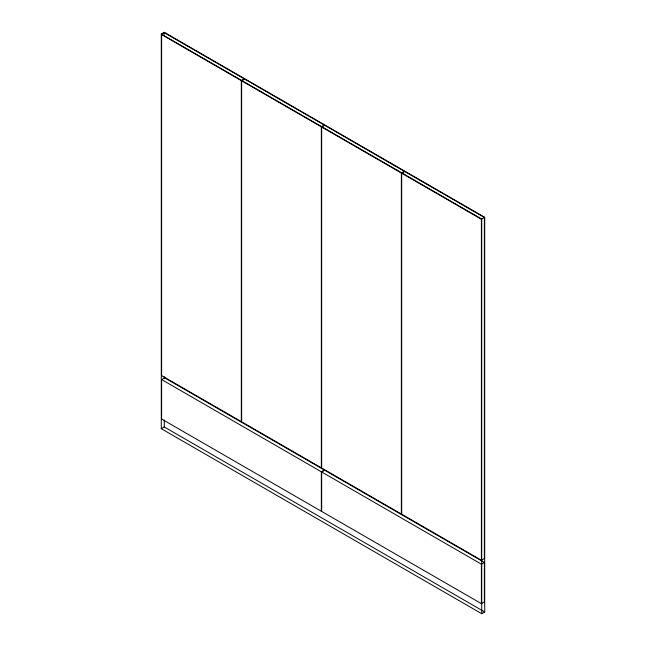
<?xml version="1.0" encoding="UTF-8"?>
<svg xmlns="http://www.w3.org/2000/svg" width="646" height="646" viewBox="0 0 646 646"><rect width="100%" height="100%" fill="white"/><g stroke="black" fill="none" stroke-linecap="round" stroke-linejoin="round"><path stroke-width="0.97" d="M161.29 34.028L164.278 32.3L484.71 217.298L484.71 611.972L481.722 613.7L161.29 428.702L161.29 34.028L481.722 219.026L481.722 613.7M161.629 34.618L164.617 32.889L244.301 78.893L241.313 80.621L161.629 34.618L161.629 375.617L241.313 421.62L241.313 80.621M241.652 80.823L244.64 79.095L324.324 125.098L321.337 126.826L241.652 80.823L241.652 421.814L321.337 467.817L321.337 126.826M321.676 127.02L324.663 125.292L404.348 171.295L401.36 173.023L321.676 127.02L321.676 468.019L401.36 514.022L401.36 173.023M401.699 173.225L404.687 171.497L484.371 217.5L484.371 558.491L481.383 560.219L401.699 514.216L401.699 173.225L481.383 219.228L484.71 217.298M161.629 379.565L164.617 377.837L324.324 470.038L321.337 471.766L161.629 379.565L161.629 419.028L321.337 511.236L321.337 471.766M161.29 428.702L164.278 426.974L484.71 611.972M321.676 471.968L324.663 470.24L484.371 562.44L484.371 601.91L481.383 603.639L321.676 511.43L321.676 471.968L481.383 564.168L484.371 562.44M481.383 219.228L481.383 560.219M481.383 564.168L481.383 603.639M164.278 32.3L164.278 34.311M164.278 376.634L164.278 378.645M164.278 419.924L164.278 426.974"/></g></svg>
